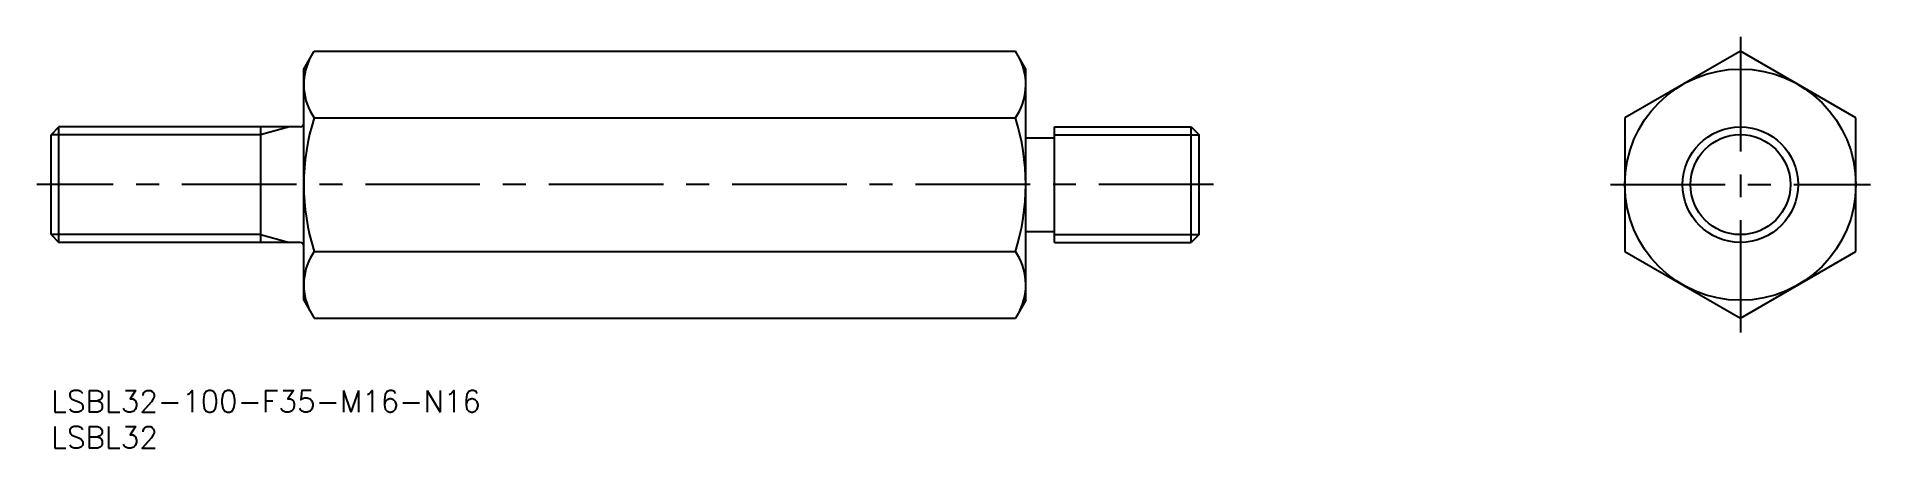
# Model space of a CAD drawing. Extents: x -2 to 252, y -8 to 49.
import ezdxf

# ---------------------------------------------------------------- set-up
doc = ezdxf.new("R2010")
doc.units = 0
doc.header["$LTSCALE"] = 0.5
doc.linetypes.add('CENTER', pattern=[50.8, 31.75, -6.35, 6.35, -6.35])
for name, color, linetype in [('MSM_CENTER', 1, 'CENTER'), ('MSM_CONTINUOUS', 7, 'CONTINUOUS'), ('MSM_NARROW', 5, 'CONTINUOUS'), ('MSM_PART_NUMBER', 7, 'CONTINUOUS')]:
    doc.layers.add(name, color=color, linetype=linetype)
doc.styles.get("Standard").update_dxf_attribs({"font": 'txt.shx', "height": 3, "bigfont": 'bigfont.shx'})

# ---------------------------------------------------------------- blocks, each defined once
blk = doc.blocks.new('*U4')
at = {"layer": 'MSM_PART_NUMBER'}
blk.add_text('LSBL32-100-F35-M16-N16', height=3, dxfattribs=at).set_placement((0, -3))
blk = doc.blocks.new('*U5')
at = {"layer": 'MSM_PART_NUMBER'}
blk.add_text('LSBL32', height=3, dxfattribs=at).set_placement((0, -8))

msp = doc.modelspace()

# ---------------------------------------------------------------- linework, layer by layer
at = {"layer": 'MSM_CENTER'}
for p, q in [((233.98, 48.95), (233.98, 8)), ((161, 28.48), (-2, 28.48)), ((215.98, 28.48), (251.98, 28.48))]:
    msp.add_line(p, q, dxfattribs=at)
at = {"layer": 'MSM_CONTINUOUS'}
for p, q in [((35, 44.48), (36.43, 46.95)), ((36.43, 46.95), (133.57, 46.95)), ((135, 44.48), (133.57, 46.95)), ((233.98, 46.95), (217.98, 37.71)), ((249.98, 37.71), (233.98, 46.95)), ((35, 12.48), (35, 44.48)), ((135, 12.48), (135, 44.48)), ((1.08, 36.48), (0, 35.39)), ((34.5, 36.48), (1.08, 36.48)), ((1.08, 20.48), (1.08, 36.48)), ((29, 36.48), (29, 20.48)), ((36.43, 37.71), (133.57, 37.71)), ((139, 36.48), (157.92, 36.48)), ((139, 20.48), (139, 36.48)), ((157.92, 20.48), (157.92, 36.48)), ((157.92, 36.48), (159, 35.39)), ((217.98, 37.71), (217.98, 19.24)), ((249.98, 19.24), (249.98, 37.71)), ((0, 21.56), (0, 35.39)), ((135, 34.98), (139, 34.98)), ((159, 21.56), (159, 35.39)), ((0, 21.56), (1.08, 20.48)), ((34.5, 20.48), (1.08, 20.48)), ((135, 21.98), (139, 21.98)), ((139, 20.48), (157.92, 20.48)), ((159, 21.56), (157.92, 20.48)), ((36.43, 19.24), (133.57, 19.24)), ((217.98, 19.24), (233.98, 10)), ((233.98, 10), (249.98, 19.24)), ((35, 12.48), (36.43, 10)), ((135, 12.48), (133.57, 10)), ((36.43, 10), (133.57, 10))]:
    msp.add_line(p, q, dxfattribs=at)
for radius in [16, 8]:
    msp.add_circle((233.98, 28.48), radius, dxfattribs=at)
for centre, radius, start, end in [((43.18, 42.33), 8.18, 154.3842, 214.3842), ((126.82, 42.33), 8.18, 325.6158, 25.6158), ((34.5, 36.98), 0.5, 270, 0), ((65.57, 28.48), 30.57, 162.412, 197.588), ((104.43, 28.48), 30.57, 342.412, 17.588), ((34.5, 19.98), 0.5, 0, 90), ((43.18, 14.62), 8.18, 145.6158, 205.6158), ((126.82, 14.62), 8.18, 334.3842, 34.3842)]:
    msp.add_arc(centre, radius, start, end, dxfattribs=at)
at = {"layer": 'MSM_NARROW'}
for p, q in [((33, 36.48), (29, 35.39)), ((29, 35.39), (0, 35.39)), ((139, 35.39), (159, 35.39)), ((29, 21.56), (0, 21.56)), ((29, 21.56), (33, 20.48)), ((139, 21.56), (159, 21.56))]:
    msp.add_line(p, q, dxfattribs=at)
msp.add_circle((233.98, 28.48), 6.92, dxfattribs=at)

# ---------------------------------------------------------------- block references
at = {"layer": 'MSM_CONTINUOUS'}
for name in ['*U4', '*U5']:
    msp.add_blockref(name, (0, 0), dxfattribs=at)

doc.saveas('drawing.dxf')
